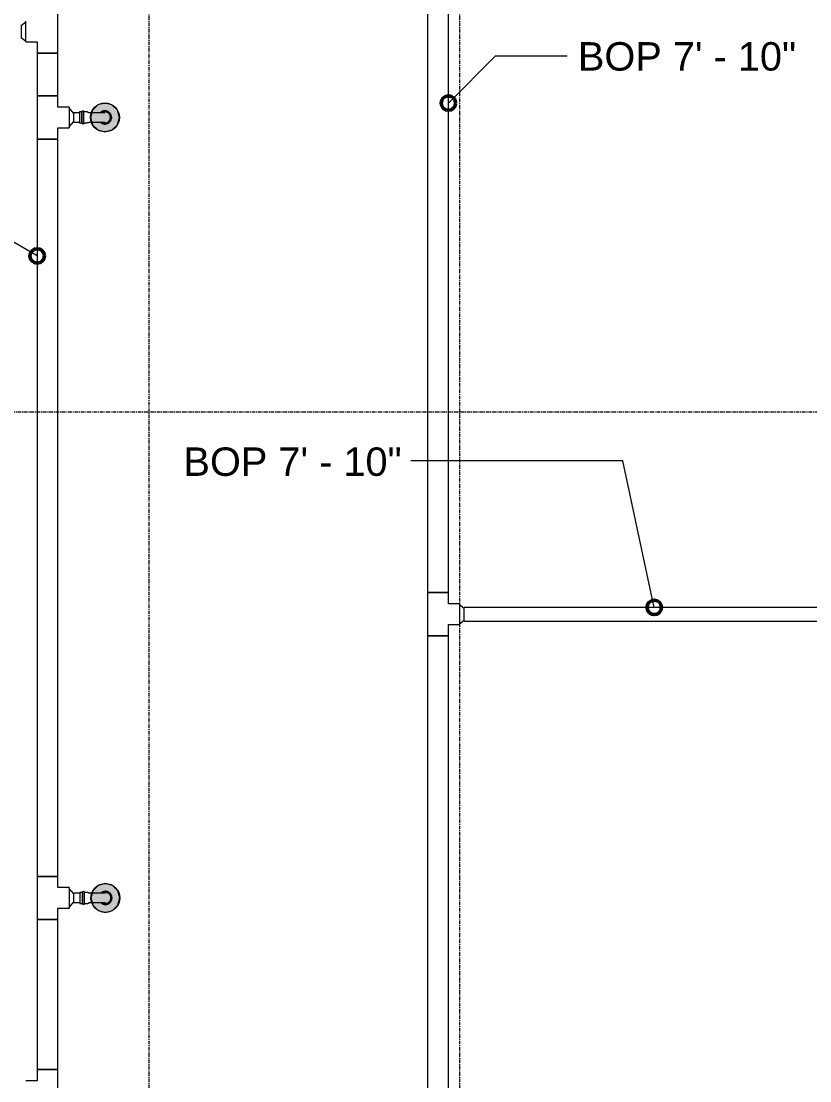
# Model space of a CAD drawing. Header units: inches. Extents: x -3679 to 241, y -496 to 1784.
# Drawn here: x -3072.6 to -2963.6, y 966.4 to 1113.1 of the extents above; entities that cross this region are included whole.
import ezdxf

# ---------------------------------------------------------------- set-up
doc = ezdxf.new("R2010")
doc.units = ezdxf.units.IN
doc.header["$MEASUREMENT"] = 0
doc.linetypes.add('Grid Line', pattern=[0.875, 0.5, -0.125, 0.125, -0.125])
for name, color, linetype, lineweight in [('A-ANNO-NOTE', 250, 'Continuous', 9), ('G-ANNO-DIMS', 251, 'Continuous', 9), ('P-PIPE', 1, 'Continuous', 9), ('P-PIPE-CNTR', 1, 'Continuous', 9), ('S-GRID', 8, 'Continuous', 9)]:
    doc.layers.add(name, color=color, linetype=linetype, lineweight=lineweight)
doc.styles.add('Arial', font='arial.ttf', dxfattribs={"height": 3.934132})

# ---------------------------------------------------------------- blocks, each defined once
blk = doc.blocks.new('Victaulic-VicPress316-Elbow 90-45deg Style P568_P571 - Standard-523083-SECOND LEVEL')
at = {"layer": 'P-PIPE'}
for p, q in [((-3178.28, 1233.46), (-3178.28, 1232.57)), ((-3176.97, 1232.57), (-3176.97, 1233.46)), ((-3178.39, 1232.42), (-3178.39, 1231.96)), ((-3177.63, 1231.96), (-3178.39, 1231.96)), ((-3178.39, 1231.67), (-3178.39, 1231.33)), ((-3177.63, 1231.67), (-3178.39, 1231.67)), ((-3176.86, 1231.96), (-3177.63, 1231.96)), ((-3176.86, 1231.67), (-3177.63, 1231.67)), ((-3176.86, 1231.96), (-3176.86, 1232.42)), ((-3176.86, 1231.33), (-3176.86, 1231.67)), ((-3178.39, 1231.33), (-3177.63, 1231.33)), ((-3177.63, 1231.33), (-3176.86, 1231.33))]:
    blk.add_line(p, q, dxfattribs=at)
at = {"layer": 'P-PIPE', "flags": 128}
for points in [[(-3177.63, 1235.77), (-3177.66, 1235.77), (-3177.7, 1235.76), (-3177.73, 1235.76), (-3177.77, 1235.76), (-3177.81, 1235.75), (-3177.84, 1235.74), (-3177.88, 1235.73), (-3177.91, 1235.72), (-3177.95, 1235.71), (-3177.98, 1235.69), (-3178.01, 1235.68), (-3178.05, 1235.66), (-3178.08, 1235.65), (-3178.11, 1235.63), (-3178.14, 1235.61), (-3178.17, 1235.59), (-3178.2, 1235.56), (-3178.23, 1235.54), (-3178.25, 1235.52), (-3178.28, 1235.49), (-3178.3, 1235.46), (-3178.33, 1235.44), (-3178.35, 1235.41), (-3178.37, 1235.38), (-3178.39, 1235.35), (-3178.41, 1235.32), (-3178.43, 1235.28), (-3178.45, 1235.25), (-3178.46, 1235.22), (-3178.48, 1235.19), (-3178.49, 1235.15), (-3178.5, 1235.12), (-3178.51, 1235.08), (-3178.52, 1235.05), (-3178.52, 1235.01), (-3178.53, 1234.97), (-3178.53, 1234.94), (-3178.54, 1234.9), (-3178.54, 1234.86), (-3178.54, 1234.83), (-3178.53, 1234.79), (-3178.53, 1234.76), (-3178.53, 1234.72), (-3178.52, 1234.68), (-3178.51, 1234.65), (-3178.5, 1234.61), (-3178.49, 1234.58), (-3178.48, 1234.54), (-3178.47, 1234.51), (-3178.45, 1234.48), (-3178.44, 1234.44), (-3178.42, 1234.41), (-3178.4, 1234.38), (-3178.38, 1234.35), (-3178.36, 1234.32), (-3178.34, 1234.29), (-3178.32, 1234.26), (-3178.29, 1234.23)], [(-3177.63, 1235.62), (-3177.66, 1235.62), (-3177.69, 1235.62), (-3177.72, 1235.62), (-3177.75, 1235.61), (-3177.78, 1235.61), (-3177.81, 1235.6), (-3177.84, 1235.59), (-3177.87, 1235.58), (-3177.9, 1235.57), (-3177.92, 1235.56), (-3177.95, 1235.55), (-3177.98, 1235.53), (-3178.01, 1235.52), (-3178.03, 1235.5), (-3178.06, 1235.49), (-3178.08, 1235.47), (-3178.11, 1235.45), (-3178.13, 1235.43), (-3178.15, 1235.41), (-3178.17, 1235.39), (-3178.2, 1235.37), (-3178.22, 1235.34), (-3178.23, 1235.32), (-3178.25, 1235.29), (-3178.27, 1235.27), (-3178.29, 1235.24), (-3178.3, 1235.22), (-3178.31, 1235.19), (-3178.33, 1235.16), (-3178.34, 1235.13), (-3178.35, 1235.1), (-3178.36, 1235.07), (-3178.37, 1235.05), (-3178.37, 1235.02), (-3178.38, 1234.99), (-3178.38, 1234.95), (-3178.39, 1234.92), (-3178.39, 1234.89), (-3178.39, 1234.86), (-3178.39, 1234.83), (-3178.39, 1234.8), (-3178.39, 1234.77), (-3178.38, 1234.74), (-3178.38, 1234.71), (-3178.37, 1234.68), (-3178.36, 1234.65), (-3178.36, 1234.62), (-3178.35, 1234.59), (-3178.33, 1234.56), (-3178.32, 1234.54), (-3178.31, 1234.51), (-3178.29, 1234.48), (-3178.28, 1234.46)], [(-3178.28, 1234.85), (-3178.28, 1234.85), (-3178.28, 1234.85), (-3178.28, 1234.84), (-3178.28, 1234.84), (-3178.28, 1234.83), (-3178.28, 1234.81), (-3178.28, 1234.8), (-3178.28, 1234.78), (-3178.28, 1234.77), (-3178.28, 1234.74), (-3178.28, 1234.72), (-3178.28, 1234.7), (-3178.28, 1234.67), (-3178.28, 1234.64), (-3178.28, 1234.61), (-3178.28, 1234.58), (-3178.28, 1234.55), (-3178.28, 1234.51), (-3178.28, 1234.47), (-3178.28, 1234.43), (-3178.28, 1234.39), (-3178.28, 1234.35), (-3178.28, 1234.31), (-3178.28, 1234.26), (-3178.28, 1234.21), (-3178.28, 1234.17), (-3178.28, 1234.12), (-3178.28, 1234.07), (-3178.28, 1234.02), (-3178.28, 1233.97), (-3178.28, 1233.91), (-3178.28, 1233.86), (-3178.28, 1233.81), (-3178.28, 1233.75), (-3178.28, 1233.7), (-3178.28, 1233.64), (-3178.28, 1233.59), (-3178.28, 1233.53), (-3178.28, 1233.48), (-3178.28, 1233.46)], [(-3176.97, 1234.22), (-3176.95, 1234.25), (-3176.92, 1234.27), (-3176.9, 1234.3), (-3176.88, 1234.33), (-3176.86, 1234.36), (-3176.84, 1234.39), (-3176.82, 1234.42), (-3176.8, 1234.46), (-3176.79, 1234.49), (-3176.77, 1234.52), (-3176.76, 1234.56), (-3176.75, 1234.59), (-3176.74, 1234.63), (-3176.73, 1234.66), (-3176.73, 1234.7), (-3176.72, 1234.74), (-3176.72, 1234.77), (-3176.71, 1234.81), (-3176.71, 1234.85), (-3176.71, 1234.88), (-3176.72, 1234.92), (-3176.72, 1234.95), (-3176.72, 1234.99), (-3176.73, 1235.03), (-3176.74, 1235.06), (-3176.75, 1235.1), (-3176.76, 1235.13), (-3176.77, 1235.17), (-3176.78, 1235.2), (-3176.8, 1235.23), (-3176.81, 1235.27), (-3176.83, 1235.3), (-3176.85, 1235.33), (-3176.87, 1235.36), (-3176.89, 1235.39), (-3176.91, 1235.42), (-3176.93, 1235.45), (-3176.96, 1235.48), (-3176.98, 1235.5), (-3177.01, 1235.53), (-3177.04, 1235.55), (-3177.06, 1235.57), (-3177.09, 1235.6), (-3177.12, 1235.62), (-3177.15, 1235.64), (-3177.19, 1235.65), (-3177.22, 1235.67), (-3177.25, 1235.69), (-3177.29, 1235.7), (-3177.32, 1235.71), (-3177.35, 1235.73), (-3177.39, 1235.74), (-3177.42, 1235.74), (-3177.46, 1235.75), (-3177.5, 1235.76), (-3177.53, 1235.76), (-3177.57, 1235.77), (-3177.61, 1235.77), (-3177.63, 1235.77)], [(-3176.96, 1234.47), (-3176.95, 1234.49), (-3176.94, 1234.52), (-3176.92, 1234.55), (-3176.91, 1234.58), (-3176.9, 1234.61), (-3176.89, 1234.64), (-3176.88, 1234.66), (-3176.88, 1234.69), (-3176.87, 1234.72), (-3176.87, 1234.75), (-3176.86, 1234.79), (-3176.86, 1234.82), (-3176.86, 1234.85), (-3176.86, 1234.88), (-3176.86, 1234.91), (-3176.86, 1234.94), (-3176.87, 1234.97), (-3176.87, 1235), (-3176.88, 1235.03), (-3176.89, 1235.06), (-3176.89, 1235.09), (-3176.9, 1235.12), (-3176.92, 1235.15), (-3176.93, 1235.17), (-3176.94, 1235.2), (-3176.96, 1235.23), (-3176.97, 1235.25), (-3176.99, 1235.28), (-3177.01, 1235.31), (-3177.02, 1235.33), (-3177.04, 1235.35), (-3177.06, 1235.38), (-3177.09, 1235.4), (-3177.11, 1235.42), (-3177.13, 1235.44), (-3177.15, 1235.46), (-3177.18, 1235.48), (-3177.2, 1235.5), (-3177.23, 1235.51), (-3177.26, 1235.53), (-3177.28, 1235.54), (-3177.31, 1235.55), (-3177.34, 1235.57), (-3177.37, 1235.58), (-3177.4, 1235.59), (-3177.43, 1235.6), (-3177.46, 1235.6), (-3177.49, 1235.61), (-3177.52, 1235.61), (-3177.55, 1235.62), (-3177.58, 1235.62), (-3177.61, 1235.62), (-3177.63, 1235.62)], [(-3176.97, 1233.46), (-3176.97, 1233.52), (-3176.97, 1233.57), (-3176.97, 1233.63), (-3176.97, 1233.68), (-3176.97, 1233.74), (-3176.97, 1233.79), (-3176.97, 1233.85), (-3176.97, 1233.9), (-3176.97, 1233.95), (-3176.97, 1234), (-3176.97, 1234.06), (-3176.97, 1234.11), (-3176.97, 1234.15), (-3176.97, 1234.2), (-3176.97, 1234.25), (-3176.97, 1234.29), (-3176.97, 1234.34), (-3176.97, 1234.38), (-3176.97, 1234.42), (-3176.97, 1234.46), (-3176.97, 1234.5), (-3176.97, 1234.54), (-3176.97, 1234.57), (-3176.97, 1234.6), (-3176.97, 1234.63), (-3176.97, 1234.66), (-3176.97, 1234.69), (-3176.97, 1234.72), (-3176.97, 1234.74), (-3176.97, 1234.76), (-3176.97, 1234.78), (-3176.97, 1234.8), (-3176.97, 1234.81), (-3176.97, 1234.82), (-3176.97, 1234.83), (-3176.97, 1234.84), (-3176.97, 1234.85), (-3176.97, 1234.85), (-3176.97, 1234.85), (-3176.97, 1234.85)], [(-3178.39, 1231.67), (-3178.4, 1231.67), (-3178.4, 1231.67), (-3178.41, 1231.67), (-3178.41, 1231.68), (-3178.42, 1231.68), (-3178.43, 1231.68), (-3178.43, 1231.68), (-3178.44, 1231.68), (-3178.44, 1231.68), (-3178.45, 1231.68), (-3178.45, 1231.69), (-3178.46, 1231.69), (-3178.46, 1231.69), (-3178.47, 1231.7), (-3178.47, 1231.7), (-3178.48, 1231.7), (-3178.48, 1231.71), (-3178.49, 1231.71), (-3178.49, 1231.71), (-3178.5, 1231.72), (-3178.5, 1231.72), (-3178.5, 1231.73), (-3178.51, 1231.73), (-3178.51, 1231.74), (-3178.51, 1231.74), (-3178.52, 1231.75), (-3178.52, 1231.75), (-3178.52, 1231.76), (-3178.52, 1231.76), (-3178.53, 1231.77), (-3178.53, 1231.77), (-3178.53, 1231.78), (-3178.53, 1231.78), (-3178.53, 1231.79), (-3178.53, 1231.79), (-3178.54, 1231.8), (-3178.54, 1231.81), (-3178.54, 1231.81), (-3178.54, 1231.82), (-3178.54, 1231.82), (-3178.54, 1231.83), (-3178.54, 1231.83), (-3178.54, 1231.84), (-3178.53, 1231.85), (-3178.53, 1231.85), (-3178.53, 1231.86), (-3178.53, 1231.86), (-3178.53, 1231.87), (-3178.53, 1231.87), (-3178.52, 1231.88), (-3178.52, 1231.88), (-3178.52, 1231.89), (-3178.52, 1231.89), (-3178.51, 1231.9), (-3178.51, 1231.9), (-3178.51, 1231.91), (-3178.5, 1231.91), (-3178.5, 1231.92), (-3178.49, 1231.92), (-3178.49, 1231.93), (-3178.49, 1231.93), (-3178.48, 1231.93), (-3178.48, 1231.94), (-3178.47, 1231.94), (-3178.47, 1231.94), (-3178.46, 1231.95), (-3178.46, 1231.95), (-3178.45, 1231.95), (-3178.45, 1231.95), (-3178.44, 1231.96), (-3178.43, 1231.96), (-3178.43, 1231.96), (-3178.42, 1231.96), (-3178.42, 1231.96), (-3178.41, 1231.96), (-3178.41, 1231.96), (-3178.4, 1231.96), (-3178.39, 1231.96), (-3178.39, 1231.96)], [(-3178.39, 1232.42), (-3178.39, 1232.43), (-3178.39, 1232.44), (-3178.39, 1232.45), (-3178.39, 1232.46), (-3178.39, 1232.47), (-3178.38, 1232.48), (-3178.38, 1232.49), (-3178.38, 1232.5), (-3178.37, 1232.51), (-3178.37, 1232.52), (-3178.37, 1232.53), (-3178.36, 1232.54), (-3178.36, 1232.55), (-3178.35, 1232.56), (-3178.34, 1232.57), (-3178.34, 1232.58), (-3178.33, 1232.59), (-3178.32, 1232.6), (-3178.32, 1232.6), (-3178.31, 1232.61), (-3178.3, 1232.62), (-3178.29, 1232.63), (-3178.28, 1232.63), (-3178.28, 1232.63)], [(-3177.63, 1231.96), (-3177.66, 1231.96), (-3177.69, 1231.96), (-3177.72, 1231.96), (-3177.75, 1231.96), (-3177.78, 1231.96), (-3177.81, 1231.96), (-3177.84, 1231.96), (-3177.87, 1231.96), (-3177.9, 1231.96), (-3177.92, 1231.96), (-3177.95, 1231.96), (-3177.98, 1231.96), (-3178.01, 1231.96), (-3178.03, 1231.96), (-3178.06, 1231.96), (-3178.08, 1231.96), (-3178.11, 1231.96), (-3178.13, 1231.96), (-3178.15, 1231.96), (-3178.17, 1231.96), (-3178.2, 1231.96), (-3178.22, 1231.96), (-3178.23, 1231.96), (-3178.25, 1231.96), (-3178.27, 1231.96), (-3178.29, 1231.96), (-3178.3, 1231.96), (-3178.31, 1231.96), (-3178.33, 1231.96), (-3178.34, 1231.96), (-3178.35, 1231.96), (-3178.36, 1231.96), (-3178.37, 1231.96), (-3178.37, 1231.96), (-3178.38, 1231.96), (-3178.38, 1231.96), (-3178.39, 1231.96), (-3178.39, 1231.96), (-3178.39, 1231.96), (-3178.39, 1231.96)], [(-3178.39, 1231.96), (-3178.39, 1231.96), (-3178.39, 1231.96), (-3178.39, 1231.96), (-3178.38, 1231.96), (-3178.38, 1231.96), (-3178.37, 1231.96), (-3178.36, 1231.96), (-3178.35, 1231.96)], [(-3178.35, 1231.67), (-3178.36, 1231.67), (-3178.37, 1231.67), (-3178.37, 1231.67), (-3178.38, 1231.67), (-3178.38, 1231.67), (-3178.39, 1231.67), (-3178.39, 1231.67), (-3178.39, 1231.67), (-3178.39, 1231.67)], [(-3178.39, 1231.67), (-3178.39, 1231.67), (-3178.39, 1231.67), (-3178.39, 1231.67), (-3178.38, 1231.67), (-3178.38, 1231.67), (-3178.37, 1231.67), (-3178.36, 1231.67), (-3178.35, 1231.67), (-3178.34, 1231.67), (-3178.33, 1231.67), (-3178.32, 1231.67), (-3178.3, 1231.67), (-3178.29, 1231.67), (-3178.27, 1231.67), (-3178.26, 1231.67), (-3178.24, 1231.67), (-3178.22, 1231.67), (-3178.2, 1231.67), (-3178.18, 1231.67), (-3178.16, 1231.67), (-3178.14, 1231.67), (-3178.11, 1231.67), (-3178.09, 1231.67), (-3178.06, 1231.67), (-3178.04, 1231.67), (-3178.01, 1231.67), (-3177.99, 1231.67), (-3177.96, 1231.67), (-3177.93, 1231.67), (-3177.9, 1231.67), (-3177.87, 1231.67), (-3177.84, 1231.67), (-3177.82, 1231.67), (-3177.79, 1231.67), (-3177.76, 1231.67), (-3177.72, 1231.67), (-3177.69, 1231.67), (-3177.66, 1231.67), (-3177.63, 1231.67), (-3177.63, 1231.67)], [(-3176.86, 1231.96), (-3176.86, 1231.96), (-3176.86, 1231.96), (-3176.86, 1231.96), (-3176.87, 1231.96), (-3176.87, 1231.96), (-3176.88, 1231.96), (-3176.89, 1231.96), (-3176.9, 1231.96), (-3176.91, 1231.96), (-3176.92, 1231.96), (-3176.93, 1231.96), (-3176.95, 1231.96), (-3176.96, 1231.96), (-3176.98, 1231.96), (-3176.99, 1231.96), (-3177.01, 1231.96), (-3177.03, 1231.96), (-3177.05, 1231.96), (-3177.07, 1231.96), (-3177.09, 1231.96), (-3177.11, 1231.96), (-3177.14, 1231.96), (-3177.16, 1231.96), (-3177.19, 1231.96), (-3177.21, 1231.96), (-3177.24, 1231.96), (-3177.26, 1231.96), (-3177.29, 1231.96), (-3177.32, 1231.96), (-3177.35, 1231.96), (-3177.38, 1231.96), (-3177.41, 1231.96), (-3177.43, 1231.96), (-3177.46, 1231.96), (-3177.49, 1231.96), (-3177.53, 1231.96), (-3177.56, 1231.96), (-3177.59, 1231.96), (-3177.62, 1231.96), (-3177.63, 1231.96)], [(-3177.63, 1231.67), (-3177.59, 1231.67), (-3177.56, 1231.67), (-3177.53, 1231.67), (-3177.5, 1231.67), (-3177.47, 1231.67), (-3177.44, 1231.67), (-3177.41, 1231.67), (-3177.38, 1231.67), (-3177.35, 1231.67), (-3177.33, 1231.67), (-3177.3, 1231.67), (-3177.27, 1231.67), (-3177.24, 1231.67), (-3177.22, 1231.67), (-3177.19, 1231.67), (-3177.17, 1231.67), (-3177.14, 1231.67), (-3177.12, 1231.67), (-3177.1, 1231.67), (-3177.08, 1231.67), (-3177.05, 1231.67), (-3177.03, 1231.67), (-3177.02, 1231.67), (-3177, 1231.67), (-3176.98, 1231.67), (-3176.96, 1231.67), (-3176.95, 1231.67), (-3176.94, 1231.67), (-3176.92, 1231.67), (-3176.91, 1231.67), (-3176.9, 1231.67), (-3176.89, 1231.67), (-3176.88, 1231.67), (-3176.88, 1231.67), (-3176.87, 1231.67), (-3176.87, 1231.67), (-3176.86, 1231.67), (-3176.86, 1231.67), (-3176.86, 1231.67), (-3176.86, 1231.67)], [(-3176.97, 1232.63), (-3176.96, 1232.63), (-3176.95, 1232.62), (-3176.94, 1232.61), (-3176.93, 1232.61), (-3176.93, 1232.6), (-3176.92, 1232.59), (-3176.91, 1232.58), (-3176.91, 1232.57), (-3176.9, 1232.56), (-3176.9, 1232.55), (-3176.89, 1232.54), (-3176.89, 1232.53), (-3176.88, 1232.52), (-3176.88, 1232.51), (-3176.87, 1232.5), (-3176.87, 1232.49), (-3176.87, 1232.48), (-3176.86, 1232.47), (-3176.86, 1232.46), (-3176.86, 1232.45), (-3176.86, 1232.44), (-3176.86, 1232.43), (-3176.86, 1232.42), (-3176.86, 1232.42)], [(-3176.9, 1231.96), (-3176.89, 1231.96), (-3176.88, 1231.96), (-3176.88, 1231.96), (-3176.87, 1231.96), (-3176.87, 1231.96), (-3176.86, 1231.96), (-3176.86, 1231.96), (-3176.86, 1231.96), (-3176.86, 1231.96)], [(-3176.86, 1231.67), (-3176.86, 1231.67), (-3176.86, 1231.67), (-3176.86, 1231.67), (-3176.87, 1231.67), (-3176.87, 1231.67), (-3176.88, 1231.67), (-3176.89, 1231.67), (-3176.9, 1231.67)], [(-3176.86, 1231.96), (-3176.85, 1231.96), (-3176.85, 1231.96), (-3176.84, 1231.96), (-3176.84, 1231.96), (-3176.83, 1231.96), (-3176.82, 1231.96), (-3176.82, 1231.96), (-3176.81, 1231.96), (-3176.81, 1231.96), (-3176.8, 1231.95), (-3176.8, 1231.95), (-3176.79, 1231.95), (-3176.79, 1231.95), (-3176.78, 1231.94), (-3176.78, 1231.94), (-3176.77, 1231.94), (-3176.77, 1231.93), (-3176.76, 1231.93), (-3176.76, 1231.92), (-3176.75, 1231.92), (-3176.75, 1231.92), (-3176.75, 1231.91), (-3176.74, 1231.91), (-3176.74, 1231.9), (-3176.74, 1231.9), (-3176.73, 1231.89), (-3176.73, 1231.89), (-3176.73, 1231.88), (-3176.73, 1231.88), (-3176.72, 1231.87), (-3176.72, 1231.87), (-3176.72, 1231.86), (-3176.72, 1231.85), (-3176.72, 1231.85), (-3176.72, 1231.84), (-3176.71, 1231.84), (-3176.71, 1231.83), (-3176.71, 1231.83), (-3176.71, 1231.82), (-3176.71, 1231.81), (-3176.71, 1231.81), (-3176.71, 1231.8), (-3176.71, 1231.8), (-3176.72, 1231.79), (-3176.72, 1231.79), (-3176.72, 1231.78), (-3176.72, 1231.77), (-3176.72, 1231.77), (-3176.72, 1231.76), (-3176.73, 1231.76), (-3176.73, 1231.75), (-3176.73, 1231.75), (-3176.73, 1231.74), (-3176.74, 1231.74), (-3176.74, 1231.73), (-3176.74, 1231.73), (-3176.75, 1231.72), (-3176.75, 1231.72), (-3176.76, 1231.72), (-3176.76, 1231.71), (-3176.76, 1231.71), (-3176.77, 1231.7), (-3176.77, 1231.7), (-3176.78, 1231.7), (-3176.78, 1231.69), (-3176.79, 1231.69), (-3176.79, 1231.69), (-3176.8, 1231.69), (-3176.8, 1231.68), (-3176.81, 1231.68), (-3176.82, 1231.68), (-3176.82, 1231.68), (-3176.83, 1231.68), (-3176.83, 1231.68), (-3176.84, 1231.67), (-3176.84, 1231.67), (-3176.85, 1231.67), (-3176.86, 1231.67), (-3176.86, 1231.67)]]:
    blk.add_lwpolyline(points, dxfattribs=at)

msp = doc.modelspace()

# ---------------------------------------------------------------- hatches: boundary and pattern name
at = {"layer": 'A-ANNO-NOTE'}
for points in [[(-3061.06, 1097.74), (-3060.06, 1098.01), (-3059.33, 1098.74), (-3059.06, 1099.74), (-3059.33, 1100.74), (-3060.09, 1101.48), (-3061.06, 1101.74), (-3062.06, 1101.47), (-3062.79, 1100.74), (-3063.06, 1099.74), (-3062.79, 1098.74), (-3062.06, 1098.01)], [(-3061, 989.74), (-3060, 990.01), (-3059.27, 990.74), (-3059, 991.74), (-3059.27, 992.74), (-3060, 993.47), (-3061, 993.74), (-3062, 993.47), (-3062.73, 992.74), (-3063, 991.74), (-3062.73, 990.74), (-3062, 990.01)]]:
    msp.add_hatch(color=256, dxfattribs=at).paths.add_polyline_path(points, flags=0)
h = msp.add_hatch(color=256, dxfattribs=at)
edge = h.paths.add_edge_path(flags=0)
edge.add_arc((-3061.06, 1099.74), 2, 0, 360)
h = msp.add_hatch(color=256, dxfattribs=at)
edge = h.paths.add_edge_path(flags=0)
edge.add_arc((-3061, 991.74), 2, 0, 360)

# ---------------------------------------------------------------- linework, layer by layer
for p, q in [((-3062.06, 1101.47), (-3062.79, 1100.74)), ((-3061.06, 1101.74), (-3062.06, 1101.47)), ((-3060.09, 1101.48), (-3061.06, 1101.74)), ((-3059.33, 1100.74), (-3060.09, 1101.48)), ((-3062.79, 1100.74), (-3063.06, 1099.74)), ((-3063.06, 1099.74), (-3062.79, 1098.74)), ((-3059.06, 1099.74), (-3059.33, 1100.74)), ((-3059.33, 1098.74), (-3059.06, 1099.74)), ((-3062.79, 1098.74), (-3062.06, 1098.01)), ((-3060.06, 1098.01), (-3059.33, 1098.74)), ((-3062.06, 1098.01), (-3061.06, 1097.74)), ((-3061.06, 1097.74), (-3060.06, 1098.01)), ((-3062.73, 992.74), (-3063, 991.74)), ((-3062, 993.47), (-3062.73, 992.74)), ((-3061, 993.74), (-3062, 993.47)), ((-3060, 993.47), (-3061, 993.74)), ((-3059.27, 992.74), (-3060, 993.47)), ((-3059, 991.74), (-3059.27, 992.74)), ((-3063, 991.74), (-3062.73, 990.74)), ((-3059.27, 990.74), (-3059, 991.74)), ((-3062.73, 990.74), (-3062, 990.01)), ((-3062, 990.01), (-3061, 989.74)), ((-3061, 989.74), (-3060, 990.01)), ((-3060, 990.01), (-3059.27, 990.74))]:
    msp.add_line(p, q, dxfattribs=at)
for centre in [(-3061.06, 1099.74), (-3061, 991.74)]:
    msp.add_circle(centre, 2, dxfattribs=at)
at = {"layer": 'G-ANNO-DIMS'}
for p, q in [((-3013.56, 1101.74), (-3007.02, 1108.29)), ((-3007.02, 1108.29), (-2997.14, 1108.29)), ((-3070.43, 1080.58), (-3081.11, 1086.74)), ((-2989.42, 1052.22), (-3018.74, 1052.22)), ((-2985.07, 1031.95), (-2989.42, 1052.22))]:
    msp.add_line(p, q, dxfattribs=at)
at = {"layer": 'G-ANNO-DIMS', "lineweight": 50}
for centre in [(-3013.56, 1101.74), (-3070.43, 1080.58), (-2985.07, 1031.95)]:
    msp.add_circle(centre, 1, dxfattribs=at)
at = {"layer": 'P-PIPE'}
for p, q in [((-3016.44, 1118.11), (-3016.44, 1033.99)), ((-3013.56, 1033.99), (-3013.56, 1118.11)), ((-3067.56, 1108.63), (-3067.56, 1114.62)), ((-3071.99, 1112.94), (-3072.65, 1112.44)), ((-3071.99, 1110.19), (-3071.99, 1113.06)), ((-3072.65, 1112.57), (-3072.65, 1110.67)), ((-3072.65, 1110.81), (-3071.99, 1110.31)), ((-3071.99, 1110.19), (-3070.43, 1110.19)), ((-3070.43, 1110.19), (-3070.43, 1108.63)), ((-3070.43, 1108.63), (-3070.43, 1102.73)), ((-3070.43, 1108.63), (-3069.72, 1108.63)), ((-3070.24, 1108.63), (-3070.39, 1108.63)), ((-3070.01, 1108.63), (-3070.24, 1108.63)), ((-3069.72, 1108.63), (-3070.01, 1108.63)), ((-3069.37, 1108.63), (-3069.72, 1108.63)), ((-3069.72, 1108.63), (-3067.56, 1108.63)), ((-3068.63, 1108.63), (-3069.37, 1108.63)), ((-3068.28, 1108.63), (-3068.63, 1108.63)), ((-3067.98, 1108.63), (-3068.28, 1108.63)), ((-3067.75, 1108.63), (-3067.98, 1108.63)), ((-3067.61, 1108.63), (-3067.75, 1108.63)), ((-3067.56, 1102.73), (-3067.56, 1108.63)), ((-3068.28, 1102.73), (-3070.43, 1102.73)), ((-3070.43, 1102.73), (-3070.43, 1096.75)), ((-3070.39, 1102.73), (-3070.24, 1102.73)), ((-3070.24, 1102.73), (-3070.01, 1102.73)), ((-3070.01, 1102.73), (-3069.72, 1102.73)), ((-3069.72, 1102.73), (-3069.37, 1102.73)), ((-3069.37, 1102.73), (-3068.63, 1102.73)), ((-3068.63, 1102.73), (-3068.28, 1102.73)), ((-3067.56, 1102.73), (-3068.28, 1102.73)), ((-3068.28, 1102.73), (-3067.98, 1102.73)), ((-3067.98, 1102.73), (-3067.75, 1102.73)), ((-3067.75, 1102.73), (-3067.61, 1102.73)), ((-3067.56, 1101.18), (-3067.56, 1102.73)), ((-3066.01, 1101.18), (-3067.56, 1101.18)), ((-3066.01, 1101.18), (-3066.01, 1098.31)), ((-3065.35, 1100.31), (-3066, 1101.05)), ((-3064.58, 1100.4), (-3065.35, 1100.4)), ((-3065.35, 1099.09), (-3065.35, 1100.4)), ((-3067.56, 1096.75), (-3067.56, 1098.31)), ((-3067.56, 1098.31), (-3066.01, 1098.31)), ((-3066, 1098.43), (-3065.35, 1099.18)), ((-3065.35, 1099.09), (-3064.58, 1099.09)), ((-3070.43, 1096.75), (-3070.43, 994.73)), ((-3070.43, 1096.75), (-3068.28, 1096.75)), ((-3070.24, 1096.75), (-3070.39, 1096.75)), ((-3070.01, 1096.75), (-3070.24, 1096.75)), ((-3069.72, 1096.75), (-3070.01, 1096.75)), ((-3069.37, 1096.75), (-3069.72, 1096.75)), ((-3068.63, 1096.75), (-3069.37, 1096.75)), ((-3068.28, 1096.75), (-3068.63, 1096.75)), ((-3067.98, 1096.75), (-3068.28, 1096.75)), ((-3068.28, 1096.75), (-3067.56, 1096.75)), ((-3067.75, 1096.75), (-3067.98, 1096.75)), ((-3067.61, 1096.75), (-3067.75, 1096.75)), ((-3067.56, 994.73), (-3067.56, 1096.75)), ((-3016.44, 1033.99), (-3016.44, 1028.01)), ((-3014.28, 1033.99), (-3016.44, 1033.99)), ((-3016.39, 1033.99), (-3016.25, 1033.99)), ((-3016.25, 1033.99), (-3016.02, 1033.99)), ((-3016.02, 1033.99), (-3015.72, 1033.99)), ((-3015.72, 1033.99), (-3015.37, 1033.99)), ((-3015.37, 1033.99), (-3014.63, 1033.99)), ((-3014.63, 1033.99), (-3014.28, 1033.99)), ((-3014.28, 1033.99), (-3013.98, 1033.99)), ((-3013.56, 1033.99), (-3014.28, 1033.99)), ((-3013.98, 1033.99), (-3013.76, 1033.99)), ((-3013.76, 1033.99), (-3013.61, 1033.99)), ((-3013.56, 1032.44), (-3013.56, 1033.99)), ((-3012.01, 1032.44), (-3013.56, 1032.44)), ((-3012.01, 1032.44), (-3012.01, 1029.56)), ((-3011.35, 1031.81), (-3012.01, 1032.31)), ((-2951.44, 1031.95), (-3011.35, 1031.95)), ((-3011.35, 1030.05), (-3011.35, 1031.95)), ((-3013.56, 1028.01), (-3013.56, 1029.56)), ((-3013.56, 1029.56), (-3012.01, 1029.56)), ((-3012.01, 1029.69), (-3011.35, 1030.19)), ((-3011.35, 1030.05), (-2951.44, 1030.05)), ((-3016.44, 1028.01), (-3016.44, 675.38)), ((-3016.44, 1028.01), (-3014.28, 1028.01)), ((-3016.25, 1028.01), (-3016.39, 1028.01)), ((-3016.02, 1028.01), (-3016.25, 1028.01)), ((-3015.72, 1028.01), (-3016.02, 1028.01)), ((-3015.37, 1028.01), (-3015.72, 1028.01)), ((-3014.63, 1028.01), (-3015.37, 1028.01)), ((-3014.28, 1028.01), (-3014.63, 1028.01)), ((-3014.28, 1028.01), (-3013.56, 1028.01)), ((-3013.98, 1028.01), (-3014.28, 1028.01)), ((-3013.76, 1028.01), (-3013.98, 1028.01)), ((-3013.61, 1028.01), (-3013.76, 1028.01)), ((-3013.56, 675.38), (-3013.56, 1028.01)), ((-3068.28, 994.73), (-3070.43, 994.73)), ((-3070.43, 994.73), (-3070.43, 988.75)), ((-3070.39, 994.73), (-3070.24, 994.73)), ((-3070.24, 994.73), (-3070.01, 994.73)), ((-3070.01, 994.73), (-3069.72, 994.73)), ((-3069.72, 994.73), (-3069.37, 994.73)), ((-3069.37, 994.73), (-3068.63, 994.73)), ((-3068.63, 994.73), (-3068.28, 994.73)), ((-3067.56, 994.73), (-3068.28, 994.73)), ((-3068.28, 994.73), (-3067.98, 994.73)), ((-3067.98, 994.73), (-3067.75, 994.73)), ((-3067.75, 994.73), (-3067.61, 994.73)), ((-3067.56, 993.18), (-3067.56, 994.73)), ((-3066.01, 993.18), (-3067.56, 993.18)), ((-3066.01, 993.18), (-3066.01, 990.31)), ((-3065.35, 992.31), (-3066, 993.05)), ((-3064.52, 992.4), (-3065.35, 992.4)), ((-3065.35, 991.09), (-3065.35, 992.4)), ((-3067.56, 988.75), (-3067.56, 990.31)), ((-3067.56, 990.31), (-3066.01, 990.31)), ((-3066, 990.43), (-3065.35, 991.18)), ((-3065.35, 991.09), (-3064.52, 991.09)), ((-3070.43, 988.75), (-3070.43, 967.99)), ((-3070.43, 988.75), (-3068.28, 988.75)), ((-3070.24, 988.75), (-3070.39, 988.75)), ((-3070.01, 988.75), (-3070.24, 988.75)), ((-3069.72, 988.75), (-3070.01, 988.75)), ((-3069.37, 988.75), (-3069.72, 988.75)), ((-3068.63, 988.75), (-3069.37, 988.75)), ((-3068.28, 988.75), (-3068.63, 988.75)), ((-3067.98, 988.75), (-3068.28, 988.75)), ((-3068.28, 988.75), (-3067.56, 988.75)), ((-3067.75, 988.75), (-3067.98, 988.75)), ((-3067.61, 988.75), (-3067.75, 988.75)), ((-3067.56, 967.99), (-3067.56, 988.75)), ((-3069.72, 967.99), (-3070.43, 967.99)), ((-3070.43, 967.99), (-3070.43, 966.44)), ((-3070.39, 967.99), (-3070.24, 967.99)), ((-3070.24, 967.99), (-3070.01, 967.99)), ((-3070.01, 967.99), (-3069.72, 967.99)), ((-3067.56, 967.99), (-3069.72, 967.99)), ((-3069.72, 967.99), (-3069.37, 967.99)), ((-3069.37, 967.99), (-3068.63, 967.99)), ((-3068.63, 967.99), (-3068.28, 967.99)), ((-3068.28, 967.99), (-3067.98, 967.99)), ((-3067.98, 967.99), (-3067.75, 967.99)), ((-3067.75, 967.99), (-3067.61, 967.99)), ((-3067.56, 962.01), (-3067.56, 967.99)), ((-3070.43, 966.44), (-3071.99, 966.44))]:
    msp.add_line(p, q, dxfattribs=at)
at = {"layer": 'P-PIPE-CNTR'}
for p, q in [((-3061.06, 1100.48), (-3061.06, 1100.74)), ((-3060.32, 1099.74), (-3060.06, 1099.74)), ((-3061.06, 1098.74), (-3061.06, 1099.01))]:
    msp.add_line(p, q, dxfattribs=at)
at = {"layer": 'S-GRID', "linetype": 'Grid Line'}
for p, q in [((-3055, 1771.74), (-3055, -484.26)), ((-3012, 1771.74), (-3012, -484.26)), ((-3666.39, 1059), (228, 1059))]:
    msp.add_line(p, q, dxfattribs=at)

# ---------------------------------------------------------------- block references
at = {"layer": 'P-PIPE', "rotation": 270}
for p in [(-4295.92, -2077.88), (-4295.85, -2185.88)]:
    msp.add_blockref('Victaulic-VicPress316-Elbow 90-45deg Style P568_P571 - Standard-523083-SECOND LEVEL', p, dxfattribs=at)

# ---------------------------------------------------------------- texts
at = {"layer": 'G-ANNO-DIMS', "char_height": 3.9341, "width": 35.952, "attachment_point": 1, "line_spacing_factor": 0.938532, "style": 'Arial'}
for insert in [(-2995.64, 1110.16), (-3050.2, 1054.08)]:
    msp.add_mtext('BOP 7\' - 10"', dxfattribs=dict(at, insert=insert))

doc.saveas('drawing.dxf')
